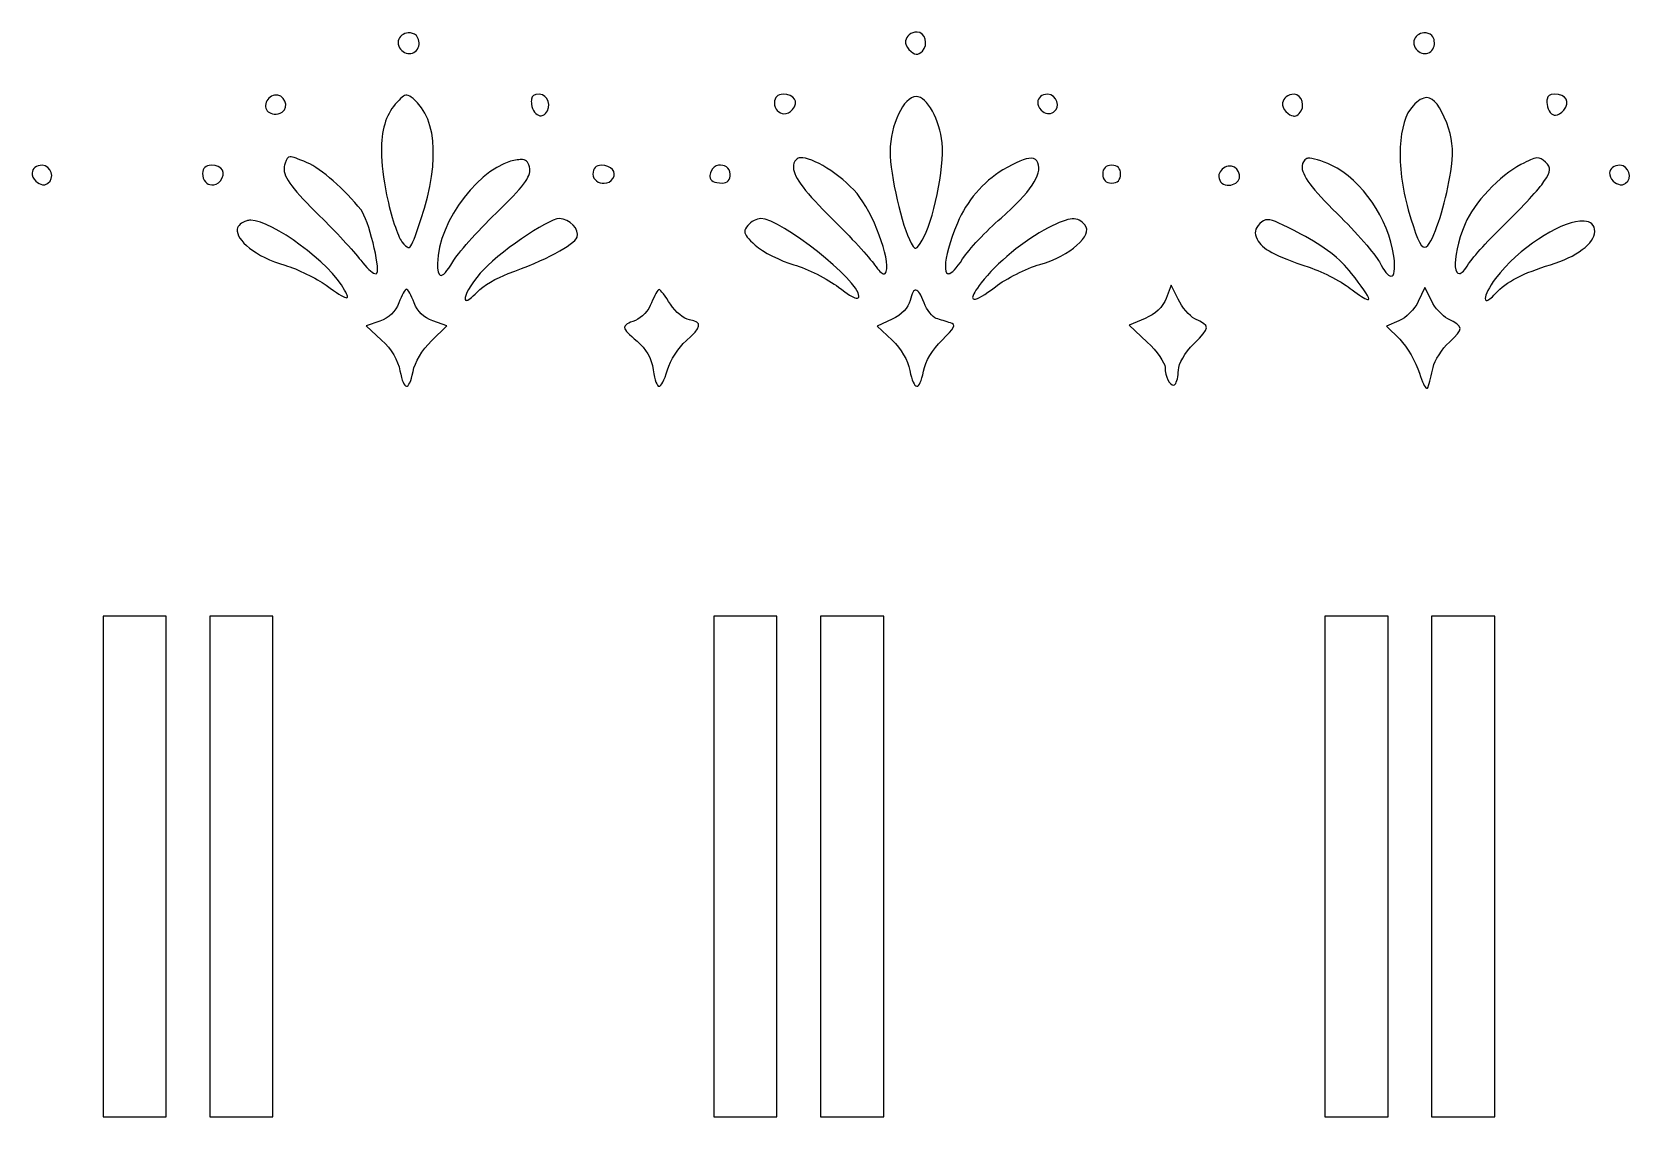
# Model space of a CAD drawing. Header units: centimetres. Extents: x -10 to 10, y -12.4 to 12.4.
# Drawn here: x -4.97 to -0.209, y 9.006 to 12.232 of the extents above; entities that cross this region are included whole.
import ezdxf

# ---------------------------------------------------------------- set-up
doc = ezdxf.new("R2010")
doc.units = ezdxf.units.CM
doc.header["$MEASUREMENT"] = 0
doc.layers.add('Layer 1', color=7, linetype='Continuous')

msp = doc.modelspace()

# ---------------------------------------------------------------- linework, layer by layer
at = {"layer": 'Layer 1', "color": 16, "lineweight": 25}
for points, knots in [([(-3.85134, 12.22955), (-3.84291, 12.23018), (-3.83396, 12.22788), (-3.82736, 12.22128), (-3.82736, 12.22128), (-3.81963, 12.21355), (-3.817, 12.19763), (-3.82157, 12.18573), (-3.82157, 12.18573), (-3.82685, 12.17197), (-3.8402, 12.16622), (-3.85299, 12.16837), (-3.85299, 12.16837), (-3.86578, 12.17052), (-3.87818, 12.18048), (-3.8811, 12.19566), (-3.8811, 12.19566), (-3.88176, 12.19907), (-3.88168, 12.20251), (-3.8811, 12.20558), (-3.8811, 12.20558), (-3.87857, 12.21902), (-3.86539, 12.22851), (-3.85133, 12.22956), (-3.85133, 12.22956), (-3.85133, 12.22956), (-3.85134, 12.22955), (-3.85134, 12.22955)], [0, 0, 0, 0, 0.125, 0.125, 0.125, 0.125, 0.25, 0.25, 0.25, 0.25, 0.375, 0.375, 0.375, 0.375, 0.5, 0.5, 0.5, 0.5, 0.625, 0.625, 0.625, 0.625, 0.75, 0.75, 0.75, 0.75, 1, 1, 1, 1]), ([(-2.33826, 12.23203), (-2.31385, 12.23203), (-2.30352, 12.19401), (-2.32255, 12.17498), (-2.32255, 12.17498), (-2.32882, 12.16871), (-2.3344, 12.16508), (-2.34074, 12.16588), (-2.34074, 12.16588), (-2.34708, 12.16668), (-2.35377, 12.17147), (-2.36224, 12.17994), (-2.36224, 12.17994), (-2.36992, 12.18762), (-2.37329, 12.19718), (-2.37216, 12.20557), (-2.37216, 12.20557), (-2.37028, 12.21955), (-2.35711, 12.23203), (-2.33826, 12.23203)], [0, 0, 0, 0, 0.1666667, 0.1666667, 0.1666667, 0.1666667, 0.3333333, 0.3333333, 0.3333333, 0.3333333, 0.5, 0.5, 0.5, 0.5, 0.6666667, 0.6666667, 0.6666667, 0.6666667, 1, 1, 1, 1]), ([(-0.83096, 12.22955), (-0.82253, 12.23018), (-0.81357, 12.22788), (-0.80698, 12.22128), (-0.80698, 12.22128), (-0.79925, 12.21355), (-0.79745, 12.19763), (-0.80202, 12.18573), (-0.80202, 12.18573), (-0.8073, 12.17197), (-0.82001, 12.16622), (-0.83261, 12.16837), (-0.83261, 12.16837), (-0.84521, 12.17052), (-0.8578, 12.18048), (-0.86072, 12.19566), (-0.86072, 12.19566), (-0.86138, 12.19907), (-0.8613, 12.20251), (-0.86072, 12.20558), (-0.86072, 12.20558), (-0.85819, 12.21902), (-0.84501, 12.22851), (-0.83095, 12.22956), (-0.83095, 12.22956), (-0.83095, 12.22956), (-0.83096, 12.22955), (-0.83096, 12.22955)], [0, 0, 0, 0, 0.125, 0.125, 0.125, 0.125, 0.25, 0.25, 0.25, 0.25, 0.375, 0.375, 0.375, 0.375, 0.5, 0.5, 0.5, 0.5, 0.625, 0.625, 0.625, 0.625, 0.75, 0.75, 0.75, 0.75, 1, 1, 1, 1]), ([(-4.24904, 12.04434), (-4.22088, 12.04976), (-4.20278, 12.0087), (-4.22672, 11.9939), (-4.22672, 11.9939), (-4.2348, 11.98891), (-4.24287, 11.9874), (-4.2507, 11.98811), (-4.2507, 11.98811), (-4.26375, 11.9893), (-4.27455, 11.99747), (-4.27633, 12.00961), (-4.27633, 12.00961), (-4.27674, 12.01238), (-4.27609, 12.01558), (-4.2755, 12.01871), (-4.2755, 12.01871), (-4.27325, 12.03041), (-4.26167, 12.04191), (-4.24904, 12.04434)], [0, 0, 0, 0, 0.1666667, 0.1666667, 0.1666667, 0.1666667, 0.3333333, 0.3333333, 0.3333333, 0.3333333, 0.5, 0.5, 0.5, 0.5, 0.6666667, 0.6666667, 0.6666667, 0.6666667, 1, 1, 1, 1]), ([(-3.46191, 12.04682), (-3.43515, 12.04682), (-3.4234, 12.01009), (-3.44372, 11.98977), (-3.44372, 11.98977), (-3.44765, 11.98584), (-3.45182, 11.98354), (-3.45612, 11.98316), (-3.45612, 11.98316), (-3.45773, 11.983), (-3.45865, 11.98286), (-3.46025, 11.98316), (-3.46025, 11.98316), (-3.47145, 11.98528), (-3.48218, 11.99837), (-3.48505, 12.01789), (-3.48505, 12.01789), (-3.48584, 12.02327), (-3.48546, 12.02825), (-3.48505, 12.03195), (-3.48505, 12.03195), (-3.48381, 12.04303), (-3.47729, 12.04683), (-3.4619, 12.04683), (-3.4619, 12.04683), (-3.4619, 12.04683), (-3.46191, 12.04682), (-3.46191, 12.04682)], [0, 0, 0, 0, 0.125, 0.125, 0.125, 0.125, 0.25, 0.25, 0.25, 0.25, 0.375, 0.375, 0.375, 0.375, 0.5, 0.5, 0.5, 0.5, 0.625, 0.625, 0.625, 0.625, 0.75, 0.75, 0.75, 0.75, 1, 1, 1, 1]), ([(-2.73678, 12.04682), (-2.70353, 12.04682), (-2.6893, 12.02469), (-2.70867, 12.00134), (-2.70867, 12.00134), (-2.71614, 11.99233), (-2.72553, 11.9885), (-2.7343, 11.98894), (-2.7343, 11.98894), (-2.74892, 11.98967), (-2.76241, 12.00206), (-2.76241, 12.02201), (-2.76241, 12.02201), (-2.76241, 12.03793), (-2.7531, 12.04681), (-2.73678, 12.04681), (-2.73678, 12.04681), (-2.73678, 12.04681), (-2.73678, 12.04682), (-2.73678, 12.04682)], [0, 0, 0, 0, 0.1666667, 0.1666667, 0.1666667, 0.1666667, 0.3333333, 0.3333333, 0.3333333, 0.3333333, 0.5, 0.5, 0.5, 0.5, 0.6666667, 0.6666667, 0.6666667, 0.6666667, 1, 1, 1, 1]), ([(-1.94965, 12.04682), (-1.92273, 12.04682), (-1.90983, 12.00779), (-1.93229, 11.9939), (-1.93229, 11.9939), (-1.93807, 11.99032), (-1.94428, 11.98875), (-1.95048, 11.98977), (-1.95048, 11.98977), (-1.95668, 11.99079), (-1.963, 11.99403), (-1.96867, 11.99969), (-1.96867, 11.99969), (-1.97637, 12.00739), (-1.97984, 12.01602), (-1.97942, 12.02367), (-1.97942, 12.02367), (-1.97872, 12.03642), (-1.96775, 12.04682), (-1.94965, 12.04682)], [0, 0, 0, 0, 0.1666667, 0.1666667, 0.1666667, 0.1666667, 0.3333333, 0.3333333, 0.3333333, 0.3333333, 0.5, 0.5, 0.5, 0.5, 0.6666667, 0.6666667, 0.6666667, 0.6666667, 1, 1, 1, 1]), ([(-1.21708, 12.04682), (-1.19266, 12.04682), (-1.18234, 12.0088), (-1.20137, 11.98977), (-1.20137, 11.98977), (-1.20607, 11.98507), (-1.2108, 11.98206), (-1.21543, 11.9815), (-1.21543, 11.9815), (-1.21697, 11.98131), (-1.21798, 11.98209), (-1.21956, 11.98233), (-1.21956, 11.98233), (-1.2259, 11.98332), (-1.23259, 11.98709), (-1.24106, 11.99556), (-1.24106, 11.99556), (-1.24874, 12.00324), (-1.25211, 12.0128), (-1.25098, 12.02119), (-1.25098, 12.02119), (-1.2491, 12.03518), (-1.23593, 12.04682), (-1.21708, 12.04682)], [0, 0, 0, 0, 0.1428571, 0.1428571, 0.1428571, 0.1428571, 0.2857143, 0.2857143, 0.2857143, 0.2857143, 0.4285714, 0.4285714, 0.4285714, 0.4285714, 0.5714286, 0.5714286, 0.5714286, 0.5714286, 0.7142857, 0.7142857, 0.7142857, 0.7142857, 1, 1, 1, 1]), ([(-0.44235, 12.04682), (-0.40764, 12.04682), (-0.39459, 12.02436), (-0.41506, 11.99969), (-0.41506, 11.99969), (-0.42309, 11.99001), (-0.4315, 11.9852), (-0.43904, 11.98481), (-0.43904, 11.98481), (-0.4516, 11.98415), (-0.46138, 11.99551), (-0.46467, 12.01788), (-0.46467, 12.01788), (-0.46545, 12.0232), (-0.46507, 12.02825), (-0.46467, 12.03194), (-0.46467, 12.03194), (-0.46346, 12.04299), (-0.45713, 12.04682), (-0.44235, 12.04682)], [0, 0, 0, 0, 0.1666667, 0.1666667, 0.1666667, 0.1666667, 0.3333333, 0.3333333, 0.3333333, 0.3333333, 0.5, 0.5, 0.5, 0.5, 0.6666667, 0.6666667, 0.6666667, 0.6666667, 1, 1, 1, 1]), ([(-3.85548, 12.04434), (-3.85006, 12.04402), (-3.84459, 12.04048), (-3.83729, 12.03442), (-3.83729, 12.03442), (-3.76094, 11.97105), (-3.75662, 11.82918), (-3.82571, 11.6392), (-3.82571, 11.6392), (-3.83885, 11.60306), (-3.84387, 11.58954), (-3.85134, 11.59124), (-3.85134, 11.59124), (-3.85582, 11.59226), (-3.86198, 11.59825), (-3.87036, 11.6086), (-3.87036, 11.6086), (-3.88276, 11.62392), (-3.90298, 11.68625), (-3.91584, 11.74751), (-3.91584, 11.74751), (-3.9262, 11.79689), (-3.93131, 11.8403), (-3.93155, 11.87732), (-3.93155, 11.87732), (-3.93196, 11.93902), (-3.91842, 11.98426), (-3.89021, 12.01705), (-3.89021, 12.01705), (-3.8734, 12.03659), (-3.86452, 12.04487), (-3.85548, 12.04434)], [0, 0, 0, 0, 0.1111111, 0.1111111, 0.1111111, 0.1111111, 0.2222222, 0.2222222, 0.2222222, 0.2222222, 0.3333333, 0.3333333, 0.3333333, 0.3333333, 0.4444444, 0.4444444, 0.4444444, 0.4444444, 0.5555556, 0.5555556, 0.5555556, 0.5555556, 0.6666667, 0.6666667, 0.6666667, 0.6666667, 0.7777778, 0.7777778, 0.7777778, 0.7777778, 1, 1, 1, 1]), ([(-2.34074, 12.0402), (-2.30876, 12.0402), (-2.27049, 11.97126), (-2.26385, 11.90212), (-2.26385, 11.90212), (-2.25672, 11.82791), (-2.29054, 11.66432), (-2.32338, 11.61273), (-2.32338, 11.61273), (-2.33255, 11.59833), (-2.33722, 11.59069), (-2.34157, 11.58958), (-2.34157, 11.58958), (-2.34266, 11.5893), (-2.34382, 11.58907), (-2.34488, 11.58958), (-2.34488, 11.58958), (-2.34803, 11.59112), (-2.35128, 11.59669), (-2.35563, 11.60446), (-2.35563, 11.60446), (-2.38327, 11.65386), (-2.41847, 11.80722), (-2.41847, 11.87731), (-2.41847, 11.87731), (-2.41847, 11.95507), (-2.37794, 12.04019), (-2.34075, 12.04019), (-2.34075, 12.04019), (-2.34075, 12.04019), (-2.34074, 12.0402), (-2.34074, 12.0402)], [0, 0, 0, 0, 0.1111111, 0.1111111, 0.1111111, 0.1111111, 0.2222222, 0.2222222, 0.2222222, 0.2222222, 0.3333333, 0.3333333, 0.3333333, 0.3333333, 0.4444444, 0.4444444, 0.4444444, 0.4444444, 0.5555556, 0.5555556, 0.5555556, 0.5555556, 0.6666667, 0.6666667, 0.6666667, 0.6666667, 0.7777778, 0.7777778, 0.7777778, 0.7777778, 1, 1, 1, 1]), ([(-0.82186, 12.0369), (-0.80073, 12.03599), (-0.78204, 12.0111), (-0.76316, 11.96166), (-0.76316, 11.96166), (-0.74652, 11.91809), (-0.74254, 11.88441), (-0.7491, 11.83185), (-0.7491, 11.83185), (-0.75883, 11.754), (-0.78638, 11.65575), (-0.81028, 11.61109), (-0.81028, 11.61109), (-0.81693, 11.59866), (-0.82251, 11.59194), (-0.82847, 11.59207), (-0.82847, 11.59207), (-0.84158, 11.59231), (-0.85517, 11.62566), (-0.87725, 11.70369), (-0.87725, 11.70369), (-0.89567, 11.76877), (-0.90369, 11.83473), (-0.90123, 11.88973), (-0.90123, 11.88973), (-0.89877, 11.94473), (-0.8856, 11.98908), (-0.8632, 12.01293), (-0.8632, 12.01293), (-0.84798, 12.02913), (-0.83454, 12.03745), (-0.82186, 12.03691), (-0.82186, 12.03691), (-0.82186, 12.03691), (-0.82186, 12.0369), (-0.82186, 12.0369)], [0, 0, 0, 0, 0.1, 0.1, 0.1, 0.1, 0.2, 0.2, 0.2, 0.2, 0.3, 0.3, 0.3, 0.3, 0.4, 0.4, 0.4, 0.4, 0.5, 0.5, 0.5, 0.5, 0.6, 0.6, 0.6, 0.6, 0.7, 0.7, 0.7, 0.7, 0.8, 0.8, 0.8, 0.8, 1, 1, 1, 1]), ([(-4.20274, 11.86078), (-4.19476, 11.86102), (-4.18087, 11.85535), (-4.1523, 11.84342), (-4.1523, 11.84342), (-4.11143, 11.82634), (-4.03939, 11.76305), (-3.9919, 11.70286), (-3.9919, 11.70286), (-3.97016, 11.67531), (-3.93431, 11.53209), (-3.94477, 11.51517), (-3.94477, 11.51517), (-3.94594, 11.51328), (-3.94842, 11.51258), (-3.95138, 11.51352), (-3.95138, 11.51352), (-3.96027, 11.51634), (-3.97603, 11.53164), (-3.99272, 11.55321), (-3.99272, 11.55321), (-4.01468, 11.58159), (-4.06923, 11.64115), (-4.11426, 11.68467), (-4.11426, 11.68467), (-4.19268, 11.76046), (-4.22295, 11.79949), (-4.22092, 11.82936), (-4.22092, 11.82936), (-4.22063, 11.83363), (-4.21913, 11.8378), (-4.21761, 11.84176), (-4.21761, 11.84176), (-4.21276, 11.85439), (-4.2107, 11.86054), (-4.20273, 11.86078), (-4.20273, 11.86078), (-4.20273, 11.86078), (-4.20274, 11.86078), (-4.20274, 11.86078)], [0, 0, 0, 0, 0.0909091, 0.0909091, 0.0909091, 0.0909091, 0.1818182, 0.1818182, 0.1818182, 0.1818182, 0.2727273, 0.2727273, 0.2727273, 0.2727273, 0.3636364, 0.3636364, 0.3636364, 0.3636364, 0.4545455, 0.4545455, 0.4545455, 0.4545455, 0.5454545, 0.5454545, 0.5454545, 0.5454545, 0.6363636, 0.6363636, 0.6363636, 0.6363636, 0.7272727, 0.7272727, 0.7272727, 0.7272727, 0.8181818, 0.8181818, 0.8181818, 0.8181818, 1, 1, 1, 1]), ([(-2.68552, 11.8583), (-2.65064, 11.86096), (-2.56622, 11.80933), (-2.51685, 11.75164), (-2.51685, 11.75164), (-2.46991, 11.6968), (-2.41673, 11.5548), (-2.43003, 11.52013), (-2.43003, 11.52013), (-2.4321, 11.51474), (-2.43402, 11.51231), (-2.43747, 11.51269), (-2.43747, 11.51269), (-2.44321, 11.51332), (-2.45211, 11.52187), (-2.46476, 11.53998), (-2.46476, 11.53998), (-2.47969, 11.56135), (-2.53595, 11.62283), (-2.59126, 11.67723), (-2.59126, 11.67723), (-2.66856, 11.75325), (-2.70455, 11.79992), (-2.70619, 11.82937), (-2.70619, 11.82937), (-2.70674, 11.83918), (-2.70375, 11.84669), (-2.69709, 11.85335), (-2.69709, 11.85335), (-2.69437, 11.85607), (-2.6905, 11.85793), (-2.68551, 11.85831), (-2.68551, 11.85831), (-2.68551, 11.85831), (-2.68552, 11.8583), (-2.68552, 11.8583)], [0, 0, 0, 0, 0.1, 0.1, 0.1, 0.1, 0.2, 0.2, 0.2, 0.2, 0.3, 0.3, 0.3, 0.3, 0.4, 0.4, 0.4, 0.4, 0.5, 0.5, 0.5, 0.5, 0.6, 0.6, 0.6, 0.6, 0.7, 0.7, 0.7, 0.7, 0.8, 0.8, 0.8, 0.8, 1, 1, 1, 1]), ([(-1.99926, 11.85665), (-1.9889, 11.85634), (-1.98205, 11.85161), (-1.97859, 11.84259), (-1.97859, 11.84259), (-1.96559, 11.80872), (-2.00162, 11.7545), (-2.08856, 11.67888), (-2.08856, 11.67888), (-2.13326, 11.64), (-2.18476, 11.58569), (-2.20266, 11.55734), (-2.20266, 11.55734), (-2.22111, 11.52811), (-2.2355, 11.51429), (-2.244, 11.51352), (-2.244, 11.51352), (-2.24521, 11.51341), (-2.24631, 11.51312), (-2.24731, 11.51352), (-2.24731, 11.51352), (-2.25212, 11.51547), (-2.25408, 11.52428), (-2.25392, 11.53667), (-2.25392, 11.53667), (-2.25358, 11.56237), (-2.24242, 11.60717), (-2.21837, 11.664), (-2.21837, 11.664), (-2.19049, 11.72988), (-2.14268, 11.78566), (-2.08277, 11.82192), (-2.08277, 11.82192), (-2.04377, 11.84553), (-2.01653, 11.85716), (-1.99926, 11.85665)], [0, 0, 0, 0, 0.1, 0.1, 0.1, 0.1, 0.2, 0.2, 0.2, 0.2, 0.3, 0.3, 0.3, 0.3, 0.4, 0.4, 0.4, 0.4, 0.5, 0.5, 0.5, 0.5, 0.6, 0.6, 0.6, 0.6, 0.7, 0.7, 0.7, 0.7, 0.8, 0.8, 0.8, 0.8, 1, 1, 1, 1]), ([(-1.17574, 11.85665), (-1.16399, 11.85783), (-1.13454, 11.84965), (-1.10629, 11.83598), (-1.10629, 11.83598), (-1.01395, 11.79128), (-0.93547, 11.67661), (-0.92025, 11.56561), (-0.92025, 11.56561), (-0.91473, 11.52535), (-0.91893, 11.50485), (-0.92935, 11.50608), (-0.92935, 11.50608), (-0.93745, 11.50704), (-0.94909, 11.52087), (-0.96325, 11.54825), (-0.96325, 11.54825), (-0.97531, 11.57156), (-1.03189, 11.63666), (-1.08893, 11.69212), (-1.08893, 11.69212), (-1.16308, 11.76421), (-1.19576, 11.80771), (-1.19311, 11.83433), (-1.19311, 11.83433), (-1.19223, 11.8432), (-1.18765, 11.85051), (-1.17905, 11.85583), (-1.17905, 11.85583), (-1.17812, 11.85641), (-1.17742, 11.85649), (-1.17574, 11.85666), (-1.17574, 11.85666), (-1.17574, 11.85666), (-1.17574, 11.85665), (-1.17574, 11.85665)], [0, 0, 0, 0, 0.1, 0.1, 0.1, 0.1, 0.2, 0.2, 0.2, 0.2, 0.3, 0.3, 0.3, 0.3, 0.4, 0.4, 0.4, 0.4, 0.5, 0.5, 0.5, 0.5, 0.6, 0.6, 0.6, 0.6, 0.7, 0.7, 0.7, 0.7, 0.8, 0.8, 0.8, 0.8, 1, 1, 1, 1]), ([(-0.49527, 11.85748), (-0.48517, 11.85862), (-0.47866, 11.8541), (-0.46964, 11.84508), (-0.46964, 11.84508), (-0.4516, 11.82704), (-0.45228, 11.82042), (-0.47377, 11.7872), (-0.47377, 11.7872), (-0.48696, 11.76682), (-0.53822, 11.71115), (-0.58704, 11.664), (-0.58704, 11.664), (-0.63586, 11.61685), (-0.68539, 11.56234), (-0.69783, 11.54246), (-0.69783, 11.54246), (-0.70968, 11.52353), (-0.71835, 11.51433), (-0.72512, 11.51352), (-0.72512, 11.51352), (-0.73189, 11.51271), (-0.73635, 11.52044), (-0.73752, 11.53336), (-0.73752, 11.53336), (-0.73986, 11.5592), (-0.73087, 11.60812), (-0.70858, 11.66152), (-0.70858, 11.66152), (-0.68327, 11.72216), (-0.60391, 11.80625), (-0.54239, 11.83763), (-0.54239, 11.83763), (-0.51906, 11.84953), (-0.50536, 11.85633), (-0.49526, 11.85747), (-0.49526, 11.85747), (-0.49526, 11.85747), (-0.49527, 11.85748), (-0.49527, 11.85748)], [0, 0, 0, 0, 0.0909091, 0.0909091, 0.0909091, 0.0909091, 0.1818182, 0.1818182, 0.1818182, 0.1818182, 0.2727273, 0.2727273, 0.2727273, 0.2727273, 0.3636364, 0.3636364, 0.3636364, 0.3636364, 0.4545455, 0.4545455, 0.4545455, 0.4545455, 0.5454545, 0.5454545, 0.5454545, 0.5454545, 0.6363636, 0.6363636, 0.6363636, 0.6363636, 0.7272727, 0.7272727, 0.7272727, 0.7272727, 0.8181818, 0.8181818, 0.8181818, 0.8181818, 1, 1, 1, 1]), ([(-4.94027, 11.83598), (-4.91335, 11.83598), (-4.90128, 11.79612), (-4.92373, 11.78224), (-4.92373, 11.78224), (-4.92662, 11.78045), (-4.92977, 11.77868), (-4.93283, 11.77811), (-4.93283, 11.77811), (-4.93512, 11.77768), (-4.93715, 11.77784), (-4.93944, 11.77811), (-4.93944, 11.77811), (-4.94633, 11.77891), (-4.95291, 11.78249), (-4.95928, 11.78886), (-4.95928, 11.78886), (-4.96698, 11.79656), (-4.97045, 11.80519), (-4.97003, 11.81284), (-4.97003, 11.81284), (-4.96933, 11.82559), (-4.95836, 11.83599), (-4.94026, 11.83599), (-4.94026, 11.83599), (-4.94026, 11.83599), (-4.94027, 11.83598), (-4.94027, 11.83598)], [0, 0, 0, 0, 0.125, 0.125, 0.125, 0.125, 0.25, 0.25, 0.25, 0.25, 0.375, 0.375, 0.375, 0.375, 0.5, 0.5, 0.5, 0.5, 0.625, 0.625, 0.625, 0.625, 0.75, 0.75, 0.75, 0.75, 1, 1, 1, 1]), ([(-4.43756, 11.83598), (-4.40431, 11.83598), (-4.3909, 11.81302), (-4.41027, 11.78968), (-4.41027, 11.78968), (-4.41774, 11.78068), (-4.42727, 11.77684), (-4.4359, 11.77728), (-4.4359, 11.77728), (-4.45029, 11.77801), (-4.46319, 11.79123), (-4.46319, 11.81118), (-4.46319, 11.81118), (-4.46319, 11.8271), (-4.45388, 11.83598), (-4.43756, 11.83598)], [0, 0, 0, 0, 0.2, 0.2, 0.2, 0.2, 0.4, 0.4, 0.4, 0.4, 0.6, 0.6, 0.6, 0.6, 1, 1, 1, 1]), ([(-3.51152, 11.85251), (-3.49824, 11.85108), (-3.49259, 11.84316), (-3.49002, 11.82522), (-3.49002, 11.82522), (-3.48664, 11.80158), (-3.50915, 11.77208), (-3.59007, 11.69376), (-3.59007, 11.69376), (-3.64763, 11.63804), (-3.70557, 11.57264), (-3.71905, 11.54907), (-3.71905, 11.54907), (-3.73604, 11.51935), (-3.74877, 11.50599), (-3.75626, 11.50856), (-3.75626, 11.50856), (-3.76208, 11.51056), (-3.76453, 11.52254), (-3.76453, 11.54411), (-3.76453, 11.54411), (-3.76453, 11.66849), (-3.63217, 11.83981), (-3.52723, 11.85169), (-3.52723, 11.85169), (-3.52079, 11.85242), (-3.51595, 11.85299), (-3.51152, 11.85252), (-3.51152, 11.85252), (-3.51152, 11.85252), (-3.51152, 11.85251), (-3.51152, 11.85251)], [0, 0, 0, 0, 0.1111111, 0.1111111, 0.1111111, 0.1111111, 0.2222222, 0.2222222, 0.2222222, 0.2222222, 0.3333333, 0.3333333, 0.3333333, 0.3333333, 0.4444444, 0.4444444, 0.4444444, 0.4444444, 0.5555556, 0.5555556, 0.5555556, 0.5555556, 0.6666667, 0.6666667, 0.6666667, 0.6666667, 0.7777778, 0.7777778, 0.7777778, 0.7777778, 1, 1, 1, 1]), ([(-3.2767, 11.83598), (-3.24772, 11.83598), (-3.23062, 11.816), (-3.2428, 11.79629), (-3.2428, 11.79629), (-3.2485, 11.78707), (-3.25844, 11.78265), (-3.26843, 11.78223), (-3.26843, 11.78223), (-3.28508, 11.78153), (-3.30233, 11.79203), (-3.30233, 11.80952), (-3.30233, 11.80952), (-3.30233, 11.82684), (-3.29351, 11.83598), (-3.2767, 11.83598)], [0, 0, 0, 0, 0.2, 0.2, 0.2, 0.2, 0.4, 0.4, 0.4, 0.4, 0.6, 0.6, 0.6, 0.6, 1, 1, 1, 1]), ([(-2.92861, 11.83598), (-2.91244, 11.83843), (-2.89388, 11.82872), (-2.89388, 11.80952), (-2.89388, 11.80952), (-2.89388, 11.79273), (-2.90247, 11.78306), (-2.91786, 11.78306), (-2.91786, 11.78306), (-2.9412, 11.78306), (-2.95355, 11.78918), (-2.95424, 11.80208), (-2.95424, 11.80208), (-2.95445, 11.80638), (-2.95316, 11.812), (-2.95093, 11.81779), (-2.95093, 11.81779), (-2.94673, 11.82873), (-2.93831, 11.83451), (-2.92861, 11.83598)], [0, 0, 0, 0, 0.1666667, 0.1666667, 0.1666667, 0.1666667, 0.3333333, 0.3333333, 0.3333333, 0.3333333, 0.5, 0.5, 0.5, 0.5, 0.6666667, 0.6666667, 0.6666667, 0.6666667, 1, 1, 1, 1]), ([(-1.75948, 11.83598), (-1.74189, 11.83598), (-1.73302, 11.82711), (-1.73302, 11.80952), (-1.73302, 11.80952), (-1.73302, 11.79193), (-1.74189, 11.78306), (-1.75948, 11.78306), (-1.75948, 11.78306), (-1.77706, 11.78306), (-1.78594, 11.79193), (-1.78594, 11.80952), (-1.78594, 11.80952), (-1.78594, 11.82711), (-1.77707, 11.83598), (-1.75948, 11.83598)], [0, 0, 0, 0, 0.2, 0.2, 0.2, 0.2, 0.4, 0.4, 0.4, 0.4, 0.6, 0.6, 0.6, 0.6, 1, 1, 1, 1]), ([(-1.41304, 11.8335), (-1.38488, 11.83892), (-1.36595, 11.79786), (-1.38989, 11.78306), (-1.38989, 11.78306), (-1.39604, 11.77926), (-1.40351, 11.7768), (-1.40973, 11.77645), (-1.40973, 11.77645), (-1.41207, 11.77632), (-1.41413, 11.77616), (-1.41634, 11.77645), (-1.41634, 11.77645), (-1.43183, 11.77851), (-1.44348, 11.79144), (-1.44032, 11.80787), (-1.44032, 11.80787), (-1.43807, 11.81957), (-1.42567, 11.83107), (-1.41303, 11.8335), (-1.41303, 11.8335), (-1.41303, 11.8335), (-1.41304, 11.8335), (-1.41304, 11.8335)], [0, 0, 0, 0, 0.1428571, 0.1428571, 0.1428571, 0.1428571, 0.2857143, 0.2857143, 0.2857143, 0.2857143, 0.4285714, 0.4285714, 0.4285714, 0.4285714, 0.5714286, 0.5714286, 0.5714286, 0.5714286, 0.7142857, 0.7142857, 0.7142857, 0.7142857, 1, 1, 1, 1]), ([(-0.24805, 11.83598), (-0.22113, 11.83598), (-0.20906, 11.79612), (-0.23151, 11.78224), (-0.23151, 11.78224), (-0.2344, 11.78045), (-0.23755, 11.77868), (-0.24061, 11.77811), (-0.24061, 11.77811), (-0.2429, 11.77768), (-0.24493, 11.77784), (-0.24722, 11.77811), (-0.24722, 11.77811), (-0.25411, 11.77891), (-0.26152, 11.78249), (-0.26789, 11.78886), (-0.26789, 11.78886), (-0.27559, 11.79656), (-0.27906, 11.80519), (-0.27864, 11.81284), (-0.27864, 11.81284), (-0.27794, 11.82559), (-0.26614, 11.83599), (-0.24805, 11.83599), (-0.24805, 11.83599), (-0.24805, 11.83599), (-0.24805, 11.83598), (-0.24805, 11.83598)], [0, 0, 0, 0, 0.125, 0.125, 0.125, 0.125, 0.25, 0.25, 0.25, 0.25, 0.375, 0.375, 0.375, 0.375, 0.5, 0.5, 0.5, 0.5, 0.625, 0.625, 0.625, 0.625, 0.75, 0.75, 0.75, 0.75, 1, 1, 1, 1]), ([(-4.32015, 11.67227), (-4.25524, 11.67094), (-4.08444, 11.5465), (-4.04068, 11.46474), (-4.04068, 11.46474), (-4.03166, 11.44788), (-4.02926, 11.44021), (-4.03737, 11.44242), (-4.03737, 11.44242), (-4.04548, 11.44463), (-4.06392, 11.45611), (-4.09525, 11.4788), (-4.09525, 11.4788), (-4.12483, 11.50023), (-4.18032, 11.52725), (-4.21845, 11.53833), (-4.21845, 11.53833), (-4.30557, 11.56366), (-4.36467, 11.61342), (-4.35984, 11.64582), (-4.35984, 11.64582), (-4.35823, 11.65662), (-4.34884, 11.66519), (-4.33173, 11.67062), (-4.33173, 11.67062), (-4.32841, 11.67167), (-4.32448, 11.67236), (-4.32015, 11.67227)], [0, 0, 0, 0, 0.125, 0.125, 0.125, 0.125, 0.25, 0.25, 0.25, 0.25, 0.375, 0.375, 0.375, 0.375, 0.5, 0.5, 0.5, 0.5, 0.625, 0.625, 0.625, 0.625, 0.75, 0.75, 0.75, 0.75, 1, 1, 1, 1]), ([(-3.40238, 11.67723), (-3.37262, 11.67723), (-3.34079, 11.64443), (-3.34946, 11.62183), (-3.34946, 11.62183), (-3.3582, 11.59907), (-3.44481, 11.55282), (-3.55451, 11.51352), (-3.55451, 11.51352), (-3.58787, 11.50157), (-3.62902, 11.47733), (-3.64629, 11.45895), (-3.64629, 11.45895), (-3.66371, 11.4404), (-3.67447, 11.43329), (-3.67936, 11.43415), (-3.67936, 11.43415), (-3.68099, 11.43443), (-3.68243, 11.43545), (-3.68267, 11.43746), (-3.68267, 11.43746), (-3.68398, 11.44778), (-3.66779, 11.47911), (-3.63719, 11.51518), (-3.63719, 11.51518), (-3.5898, 11.57104), (-3.43591, 11.67724), (-3.40237, 11.67724), (-3.40237, 11.67724), (-3.40237, 11.67724), (-3.40238, 11.67723), (-3.40238, 11.67723)], [0, 0, 0, 0, 0.1111111, 0.1111111, 0.1111111, 0.1111111, 0.2222222, 0.2222222, 0.2222222, 0.2222222, 0.3333333, 0.3333333, 0.3333333, 0.3333333, 0.4444444, 0.4444444, 0.4444444, 0.4444444, 0.5555556, 0.5555556, 0.5555556, 0.5555556, 0.6666667, 0.6666667, 0.6666667, 0.6666667, 0.7777778, 0.7777778, 0.7777778, 0.7777778, 1, 1, 1, 1]), ([(-2.80293, 11.67723), (-2.74296, 11.67688), (-2.51106, 11.49353), (-2.51106, 11.44655), (-2.51106, 11.44655), (-2.51106, 11.44127), (-2.51397, 11.43972), (-2.51933, 11.44076), (-2.51933, 11.44076), (-2.52826, 11.4425), (-2.54494, 11.45279), (-2.57142, 11.47301), (-2.57142, 11.47301), (-2.60453, 11.49828), (-2.66443, 11.52832), (-2.70454, 11.53998), (-2.70454, 11.53998), (-2.74465, 11.55164), (-2.79682, 11.57763), (-2.81947, 11.59786), (-2.81947, 11.59786), (-2.84167, 11.6177), (-2.85054, 11.62877), (-2.85089, 11.63837), (-2.85089, 11.63837), (-2.85108, 11.64413), (-2.84751, 11.64968), (-2.84179, 11.65656), (-2.84179, 11.65656), (-2.83208, 11.66826), (-2.81474, 11.67731), (-2.80293, 11.67723)], [0, 0, 0, 0, 0.1111111, 0.1111111, 0.1111111, 0.1111111, 0.2222222, 0.2222222, 0.2222222, 0.2222222, 0.3333333, 0.3333333, 0.3333333, 0.3333333, 0.4444444, 0.4444444, 0.4444444, 0.4444444, 0.5555556, 0.5555556, 0.5555556, 0.5555556, 0.6666667, 0.6666667, 0.6666667, 0.6666667, 0.7777778, 0.7777778, 0.7777778, 0.7777778, 1, 1, 1, 1]), ([(-1.87689, 11.6764), (-1.86052, 11.67759), (-1.84977, 11.67136), (-1.83886, 11.65821), (-1.83886, 11.65821), (-1.81368, 11.62788), (-1.88289, 11.56694), (-1.97281, 11.5408), (-1.97281, 11.5408), (-2.01374, 11.5289), (-2.07379, 11.49894), (-2.1051, 11.47465), (-2.1051, 11.47465), (-2.13762, 11.44943), (-2.15894, 11.43706), (-2.16794, 11.43744), (-2.16794, 11.43744), (-2.17094, 11.43757), (-2.17274, 11.43954), (-2.1729, 11.4424), (-2.1729, 11.4424), (-2.17324, 11.44927), (-2.16445, 11.46369), (-2.14727, 11.48622), (-2.14727, 11.48622), (-2.10356, 11.54353), (-2.01851, 11.61403), (-1.94801, 11.64993), (-1.94801, 11.64993), (-1.91526, 11.66661), (-1.89327, 11.6752), (-1.8769, 11.67639), (-1.8769, 11.67639), (-1.8769, 11.67639), (-1.87689, 11.6764), (-1.87689, 11.6764)], [0, 0, 0, 0, 0.1, 0.1, 0.1, 0.1, 0.2, 0.2, 0.2, 0.2, 0.3, 0.3, 0.3, 0.3, 0.4, 0.4, 0.4, 0.4, 0.5, 0.5, 0.5, 0.5, 0.6, 0.6, 0.6, 0.6, 0.7, 0.7, 0.7, 0.7, 0.8, 0.8, 0.8, 0.8, 1, 1, 1, 1]), ([(-1.29563, 11.67392), (-1.27983, 11.67376), (-1.25454, 11.66144), (-1.19641, 11.63093), (-1.19641, 11.63093), (-1.1256, 11.59375), (-1.0816, 11.55933), (-1.04593, 11.51435), (-1.04593, 11.51435), (-1.01809, 11.47924), (-0.99467, 11.44523), (-0.99467, 11.43828), (-0.99467, 11.43828), (-0.99467, 11.43655), (-0.99631, 11.43613), (-0.9988, 11.43663), (-0.9988, 11.43663), (-1.0063, 11.43812), (-1.02386, 11.44916), (-1.04428, 11.46557), (-1.04428, 11.46557), (-1.0715, 11.48745), (-1.12894, 11.5178), (-1.17244, 11.53254), (-1.17244, 11.53254), (-1.27681, 11.5679), (-1.31083, 11.58573), (-1.32706, 11.61605), (-1.32706, 11.61605), (-1.33215, 11.62554), (-1.33329, 11.63276), (-1.33202, 11.64003), (-1.33202, 11.64003), (-1.33075, 11.6473), (-1.32696, 11.65422), (-1.31879, 11.66235), (-1.31879, 11.66235), (-1.31128, 11.66983), (-1.30512, 11.67402), (-1.29564, 11.67393), (-1.29564, 11.67393), (-1.29564, 11.67393), (-1.29563, 11.67392), (-1.29563, 11.67392)], [0, 0, 0, 0, 0.0833333, 0.0833333, 0.0833333, 0.0833333, 0.1666667, 0.1666667, 0.1666667, 0.1666667, 0.25, 0.25, 0.25, 0.25, 0.3333333, 0.3333333, 0.3333333, 0.3333333, 0.4166667, 0.4166667, 0.4166667, 0.4166667, 0.5, 0.5, 0.5, 0.5, 0.5833333, 0.5833333, 0.5833333, 0.5833333, 0.6666667, 0.6666667, 0.6666667, 0.6666667, 0.75, 0.75, 0.75, 0.75, 0.8333333, 0.8333333, 0.8333333, 0.8333333, 1, 1, 1, 1]), ([(-0.36711, 11.66979), (-0.36286, 11.67021), (-0.35845, 11.66997), (-0.35471, 11.66979), (-0.35471, 11.66979), (-0.33474, 11.66881), (-0.32246, 11.65915), (-0.32246, 11.63837), (-0.32246, 11.63837), (-0.32246, 11.60495), (-0.37862, 11.56234), (-0.45392, 11.53998), (-0.45392, 11.53998), (-0.53511, 11.51587), (-0.58624, 11.48959), (-0.61846, 11.45399), (-0.61846, 11.45399), (-0.63101, 11.44012), (-0.64022, 11.43334), (-0.64492, 11.43332), (-0.64492, 11.43332), (-0.64774, 11.43331), (-0.64828, 11.43604), (-0.64823, 11.43993), (-0.64823, 11.43993), (-0.6481, 11.45032), (-0.63777, 11.47307), (-0.61764, 11.49946), (-0.61764, 11.49946), (-0.54829, 11.59038), (-0.43092, 11.66346), (-0.36711, 11.66979)], [0, 0, 0, 0, 0.1111111, 0.1111111, 0.1111111, 0.1111111, 0.2222222, 0.2222222, 0.2222222, 0.2222222, 0.3333333, 0.3333333, 0.3333333, 0.3333333, 0.4444444, 0.4444444, 0.4444444, 0.4444444, 0.5555556, 0.5555556, 0.5555556, 0.5555556, 0.6666667, 0.6666667, 0.6666667, 0.6666667, 0.7777778, 0.7777778, 0.7777778, 0.7777778, 1, 1, 1, 1]), ([(-1.58254, 11.47962), (-1.58254, 11.47962), (-1.56187, 11.43745), (-1.56187, 11.43745), (-1.56187, 11.43745), (-1.55078, 11.41403), (-1.52871, 11.38776), (-1.51226, 11.37957), (-1.51226, 11.37957), (-1.46574, 11.35642), (-1.46524, 11.35466), (-1.51474, 11.30516), (-1.51474, 11.30516), (-1.54255, 11.27735), (-1.56104, 11.24576), (-1.56104, 11.22661), (-1.56104, 11.22661), (-1.56104, 11.20896), (-1.56602, 11.18939), (-1.57096, 11.18444), (-1.57096, 11.18444), (-1.57244, 11.18296), (-1.57347, 11.18219), (-1.57509, 11.18196), (-1.57509, 11.18196), (-1.58648, 11.18025), (-1.60051, 11.20718), (-1.60072, 11.23488), (-1.60072, 11.23488), (-1.60085, 11.2487), (-1.62448, 11.28238), (-1.65364, 11.31012), (-1.65364, 11.31012), (-1.65364, 11.31012), (-1.70738, 11.36056), (-1.70738, 11.36056), (-1.70738, 11.36056), (-1.70738, 11.36056), (-1.66025, 11.3804), (-1.66025, 11.3804), (-1.66025, 11.3804), (-1.62895, 11.39348), (-1.60734, 11.41363), (-1.59741, 11.43993), (-1.59741, 11.43993), (-1.59741, 11.43993), (-1.58253, 11.47962), (-1.58253, 11.47962), (-1.58253, 11.47962), (-1.58253, 11.47962), (-1.58254, 11.47962), (-1.58254, 11.47962)], [0, 0, 0, 0, 0.0714286, 0.0714286, 0.0714286, 0.0714286, 0.1428571, 0.1428571, 0.1428571, 0.1428571, 0.2142857, 0.2142857, 0.2142857, 0.2142857, 0.2857143, 0.2857143, 0.2857143, 0.2857143, 0.3571429, 0.3571429, 0.3571429, 0.3571429, 0.4285714, 0.4285714, 0.4285714, 0.4285714, 0.5, 0.5, 0.5, 0.5, 0.5714286, 0.5714286, 0.5714286, 0.5714286, 0.6428571, 0.6428571, 0.6428571, 0.6428571, 0.7142857, 0.7142857, 0.7142857, 0.7142857, 0.7857143, 0.7857143, 0.7857143, 0.7857143, 0.8571429, 0.8571429, 0.8571429, 0.8571429, 1, 1, 1, 1]), ([(-3.85713, 11.46722), (-3.85306, 11.46722), (-3.84226, 11.44865), (-3.83398, 11.42671), (-3.83398, 11.42671), (-3.82416, 11.40071), (-3.80537, 11.3823), (-3.77858, 11.37297), (-3.77858, 11.37297), (-3.77858, 11.37297), (-3.73641, 11.35809), (-3.73641, 11.35809), (-3.73641, 11.35809), (-3.73641, 11.35809), (-3.78271, 11.31344), (-3.78271, 11.31344), (-3.78271, 11.31344), (-3.8102, 11.28674), (-3.83212, 11.24998), (-3.83728, 11.22249), (-3.83728, 11.22249), (-3.84288, 11.19263), (-3.85032, 11.17828), (-3.85712, 11.17867), (-3.85712, 11.17867), (-3.86392, 11.17906), (-3.87039, 11.19436), (-3.87614, 11.22497), (-3.87614, 11.22497), (-3.88199, 11.25615), (-3.90127, 11.28895), (-3.93071, 11.31592), (-3.93071, 11.31592), (-3.93071, 11.31592), (-3.97701, 11.35809), (-3.97701, 11.35809), (-3.97701, 11.35809), (-3.97701, 11.35809), (-3.93567, 11.37215), (-3.93567, 11.37215), (-3.93567, 11.37215), (-3.90855, 11.3816), (-3.8893, 11.40061), (-3.87945, 11.42672), (-3.87945, 11.42672), (-3.87117, 11.44866), (-3.8612, 11.46723), (-3.85713, 11.46723), (-3.85713, 11.46723), (-3.85713, 11.46723), (-3.85713, 11.46722), (-3.85713, 11.46722)], [0, 0, 0, 0, 0.0714286, 0.0714286, 0.0714286, 0.0714286, 0.1428571, 0.1428571, 0.1428571, 0.1428571, 0.2142857, 0.2142857, 0.2142857, 0.2142857, 0.2857143, 0.2857143, 0.2857143, 0.2857143, 0.3571429, 0.3571429, 0.3571429, 0.3571429, 0.4285714, 0.4285714, 0.4285714, 0.4285714, 0.5, 0.5, 0.5, 0.5, 0.5714286, 0.5714286, 0.5714286, 0.5714286, 0.6428571, 0.6428571, 0.6428571, 0.6428571, 0.7142857, 0.7142857, 0.7142857, 0.7142857, 0.7857143, 0.7857143, 0.7857143, 0.7857143, 0.8571429, 0.8571429, 0.8571429, 0.8571429, 1, 1, 1, 1]), ([(-3.10555, 11.46639), (-3.1017, 11.46611), (-3.08627, 11.44586), (-3.07165, 11.42257), (-3.07165, 11.42257), (-3.05703, 11.39927), (-3.03163, 11.37859), (-3.01543, 11.37627), (-3.01543, 11.37627), (-2.97553, 11.37056), (-2.97844, 11.3529), (-3.02535, 11.31343), (-3.02535, 11.31343), (-3.04698, 11.29523), (-3.07221, 11.25592), (-3.08075, 11.22744), (-3.08075, 11.22744), (-3.09057, 11.19467), (-3.09871, 11.17864), (-3.10555, 11.17866), (-3.10555, 11.17866), (-3.11239, 11.17868), (-3.11769, 11.19475), (-3.12291, 11.22744), (-3.12291, 11.22744), (-3.12846, 11.26213), (-3.14422, 11.29018), (-3.17087, 11.3126), (-3.17087, 11.3126), (-3.195, 11.33291), (-3.20734, 11.34478), (-3.20808, 11.35311), (-3.20808, 11.35311), (-3.20881, 11.36144), (-3.19746, 11.36638), (-3.17583, 11.37461), (-3.17583, 11.37461), (-3.15669, 11.38189), (-3.13621, 11.4046), (-3.12787, 11.4267), (-3.12787, 11.4267), (-3.11968, 11.44839), (-3.10939, 11.46667), (-3.10555, 11.46639)], [0, 0, 0, 0, 0.0833333, 0.0833333, 0.0833333, 0.0833333, 0.1666667, 0.1666667, 0.1666667, 0.1666667, 0.25, 0.25, 0.25, 0.25, 0.3333333, 0.3333333, 0.3333333, 0.3333333, 0.4166667, 0.4166667, 0.4166667, 0.4166667, 0.5, 0.5, 0.5, 0.5, 0.5833333, 0.5833333, 0.5833333, 0.5833333, 0.6666667, 0.6666667, 0.6666667, 0.6666667, 0.75, 0.75, 0.75, 0.75, 0.8333333, 0.8333333, 0.8333333, 0.8333333, 1, 1, 1, 1]), ([(-2.34156, 11.46473), (-2.33488, 11.46363), (-2.32669, 11.45084), (-2.31758, 11.4267), (-2.31758, 11.4267), (-2.30937, 11.40495), (-2.29272, 11.38404), (-2.2812, 11.3804), (-2.2812, 11.3804), (-2.26968, 11.37676), (-2.25088, 11.37094), (-2.23903, 11.36717), (-2.23903, 11.36717), (-2.22159, 11.36162), (-2.22637, 11.35229), (-2.26383, 11.31591), (-2.26383, 11.31591), (-2.29195, 11.2886), (-2.31385, 11.25194), (-2.31923, 11.22331), (-2.31923, 11.22331), (-2.32494, 11.19287), (-2.33193, 11.17821), (-2.33907, 11.17866), (-2.33907, 11.17866), (-2.34621, 11.17911), (-2.35393, 11.19482), (-2.35974, 11.22579), (-2.35974, 11.22579), (-2.36544, 11.25618), (-2.38538, 11.29019), (-2.41266, 11.31591), (-2.41266, 11.31591), (-2.41266, 11.31591), (-2.45648, 11.35725), (-2.45648, 11.35725), (-2.45648, 11.35725), (-2.45648, 11.35725), (-2.41183, 11.37792), (-2.41183, 11.37792), (-2.41183, 11.37792), (-2.38448, 11.39096), (-2.36403, 11.41292), (-2.35891, 11.43332), (-2.35891, 11.43332), (-2.3534, 11.45526), (-2.34823, 11.46584), (-2.34155, 11.46474), (-2.34155, 11.46474), (-2.34155, 11.46474), (-2.34156, 11.46473), (-2.34156, 11.46473)], [0, 0, 0, 0, 0.0714286, 0.0714286, 0.0714286, 0.0714286, 0.1428571, 0.1428571, 0.1428571, 0.1428571, 0.2142857, 0.2142857, 0.2142857, 0.2142857, 0.2857143, 0.2857143, 0.2857143, 0.2857143, 0.3571429, 0.3571429, 0.3571429, 0.3571429, 0.4285714, 0.4285714, 0.4285714, 0.4285714, 0.5, 0.5, 0.5, 0.5, 0.5714286, 0.5714286, 0.5714286, 0.5714286, 0.6428571, 0.6428571, 0.6428571, 0.6428571, 0.7142857, 0.7142857, 0.7142857, 0.7142857, 0.7857143, 0.7857143, 0.7857143, 0.7857143, 0.8571429, 0.8571429, 0.8571429, 0.8571429, 1, 1, 1, 1]), ([(-0.82765, 11.47218), (-0.82765, 11.47218), (-0.80863, 11.43332), (-0.80863, 11.43332), (-0.80863, 11.43332), (-0.79841, 11.41201), (-0.7763, 11.38778), (-0.75985, 11.37958), (-0.75985, 11.37958), (-0.71187, 11.35567), (-0.7121, 11.35009), (-0.75489, 11.31013), (-0.75489, 11.31013), (-0.77723, 11.28926), (-0.79902, 11.25594), (-0.80367, 11.23489), (-0.80367, 11.23489), (-0.80832, 11.21384), (-0.81476, 11.18707), (-0.81855, 11.17619), (-0.81855, 11.17619), (-0.81956, 11.17326), (-0.82094, 11.17232), (-0.82268, 11.17288), (-0.82268, 11.17288), (-0.82789, 11.17457), (-0.83612, 11.19067), (-0.84418, 11.21753), (-0.84418, 11.21753), (-0.85425, 11.25108), (-0.88075, 11.29676), (-0.90288, 11.3184), (-0.90288, 11.3184), (-0.90288, 11.3184), (-0.94257, 11.35726), (-0.94257, 11.35726), (-0.94257, 11.35726), (-0.94257, 11.35726), (-0.90536, 11.37297), (-0.90536, 11.37297), (-0.90536, 11.37297), (-0.88438, 11.38166), (-0.85833, 11.40793), (-0.84748, 11.43085), (-0.84748, 11.43085), (-0.84748, 11.43085), (-0.82764, 11.47219), (-0.82764, 11.47219), (-0.82764, 11.47219), (-0.82764, 11.47219), (-0.82765, 11.47218), (-0.82765, 11.47218)], [0, 0, 0, 0, 0.0714286, 0.0714286, 0.0714286, 0.0714286, 0.1428571, 0.1428571, 0.1428571, 0.1428571, 0.2142857, 0.2142857, 0.2142857, 0.2142857, 0.2857143, 0.2857143, 0.2857143, 0.2857143, 0.3571429, 0.3571429, 0.3571429, 0.3571429, 0.4285714, 0.4285714, 0.4285714, 0.4285714, 0.5, 0.5, 0.5, 0.5, 0.5714286, 0.5714286, 0.5714286, 0.5714286, 0.6428571, 0.6428571, 0.6428571, 0.6428571, 0.7142857, 0.7142857, 0.7142857, 0.7142857, 0.7857143, 0.7857143, 0.7857143, 0.7857143, 0.8571429, 0.8571429, 0.8571429, 0.8571429, 1, 1, 1, 1]), ([(-4.75919, 10.49487), (-4.75919, 10.49487), (-4.5715, 10.49487), (-4.5715, 10.49487), (-4.5715, 10.49487), (-4.5715, 10.49487), (-4.5715, 9.00576), (-4.5715, 9.00576), (-4.5715, 9.00576), (-4.5715, 9.00576), (-4.75919, 9.00576), (-4.75919, 9.00576), (-4.75919, 9.00576), (-4.75919, 9.00576), (-4.75919, 10.49487), (-4.75919, 10.49487)], [0, 0, 0, 0, 0.2, 0.2, 0.2, 0.2, 0.4, 0.4, 0.4, 0.4, 0.6, 0.6, 0.6, 0.6, 1, 1, 1, 1]), ([(-4.44169, 10.49487), (-4.44169, 10.49487), (-4.254, 10.49487), (-4.254, 10.49487), (-4.254, 10.49487), (-4.254, 10.49487), (-4.254, 9.00576), (-4.254, 9.00576), (-4.254, 9.00576), (-4.254, 9.00576), (-4.44169, 9.00576), (-4.44169, 9.00576), (-4.44169, 9.00576), (-4.44169, 9.00576), (-4.44169, 10.49487), (-4.44169, 10.49487)], [0, 0, 0, 0, 0.2, 0.2, 0.2, 0.2, 0.4, 0.4, 0.4, 0.4, 0.6, 0.6, 0.6, 0.6, 1, 1, 1, 1]), ([(-2.94266, 10.49487), (-2.94266, 10.49487), (-2.75497, 10.49487), (-2.75497, 10.49487), (-2.75497, 10.49487), (-2.75497, 10.49487), (-2.75497, 9.00576), (-2.75497, 9.00576), (-2.75497, 9.00576), (-2.75497, 9.00576), (-2.94266, 9.00576), (-2.94266, 9.00576), (-2.94266, 9.00576), (-2.94266, 9.00576), (-2.94266, 10.49487), (-2.94266, 10.49487)], [0, 0, 0, 0, 0.2, 0.2, 0.2, 0.2, 0.4, 0.4, 0.4, 0.4, 0.6, 0.6, 0.6, 0.6, 1, 1, 1, 1]), ([(-2.62516, 10.49487), (-2.62516, 10.49487), (-2.43747, 10.49487), (-2.43747, 10.49487), (-2.43747, 10.49487), (-2.43747, 10.49487), (-2.43747, 9.00576), (-2.43747, 9.00576), (-2.43747, 9.00576), (-2.43747, 9.00576), (-2.62516, 9.00576), (-2.62516, 9.00576), (-2.62516, 9.00576), (-2.62516, 9.00576), (-2.62516, 10.49487), (-2.62516, 10.49487)], [0, 0, 0, 0, 0.2, 0.2, 0.2, 0.2, 0.4, 0.4, 0.4, 0.4, 0.6, 0.6, 0.6, 0.6, 1, 1, 1, 1]), ([(-1.12531, 10.49487), (-1.12531, 10.49487), (-0.93762, 10.49487), (-0.93762, 10.49487), (-0.93762, 10.49487), (-0.93762, 10.49487), (-0.93762, 9.00576), (-0.93762, 9.00576), (-0.93762, 9.00576), (-0.93762, 9.00576), (-1.12531, 9.00576), (-1.12531, 9.00576), (-1.12531, 9.00576), (-1.12531, 9.00576), (-1.12531, 10.49487), (-1.12531, 10.49487)], [0, 0, 0, 0, 0.2, 0.2, 0.2, 0.2, 0.4, 0.4, 0.4, 0.4, 0.6, 0.6, 0.6, 0.6, 1, 1, 1, 1]), ([(-0.80781, 10.49487), (-0.80781, 10.49487), (-0.62012, 10.49487), (-0.62012, 10.49487), (-0.62012, 10.49487), (-0.62012, 10.49487), (-0.62012, 9.00576), (-0.62012, 9.00576), (-0.62012, 9.00576), (-0.62012, 9.00576), (-0.80781, 9.00576), (-0.80781, 9.00576), (-0.80781, 9.00576), (-0.80781, 9.00576), (-0.80781, 10.49487), (-0.80781, 10.49487)], [0, 0, 0, 0, 0.2, 0.2, 0.2, 0.2, 0.4, 0.4, 0.4, 0.4, 0.6, 0.6, 0.6, 0.6, 1, 1, 1, 1])]:
    msp.add_open_spline(points, degree=3, knots=knots, dxfattribs=at)

doc.saveas('drawing.dxf')
